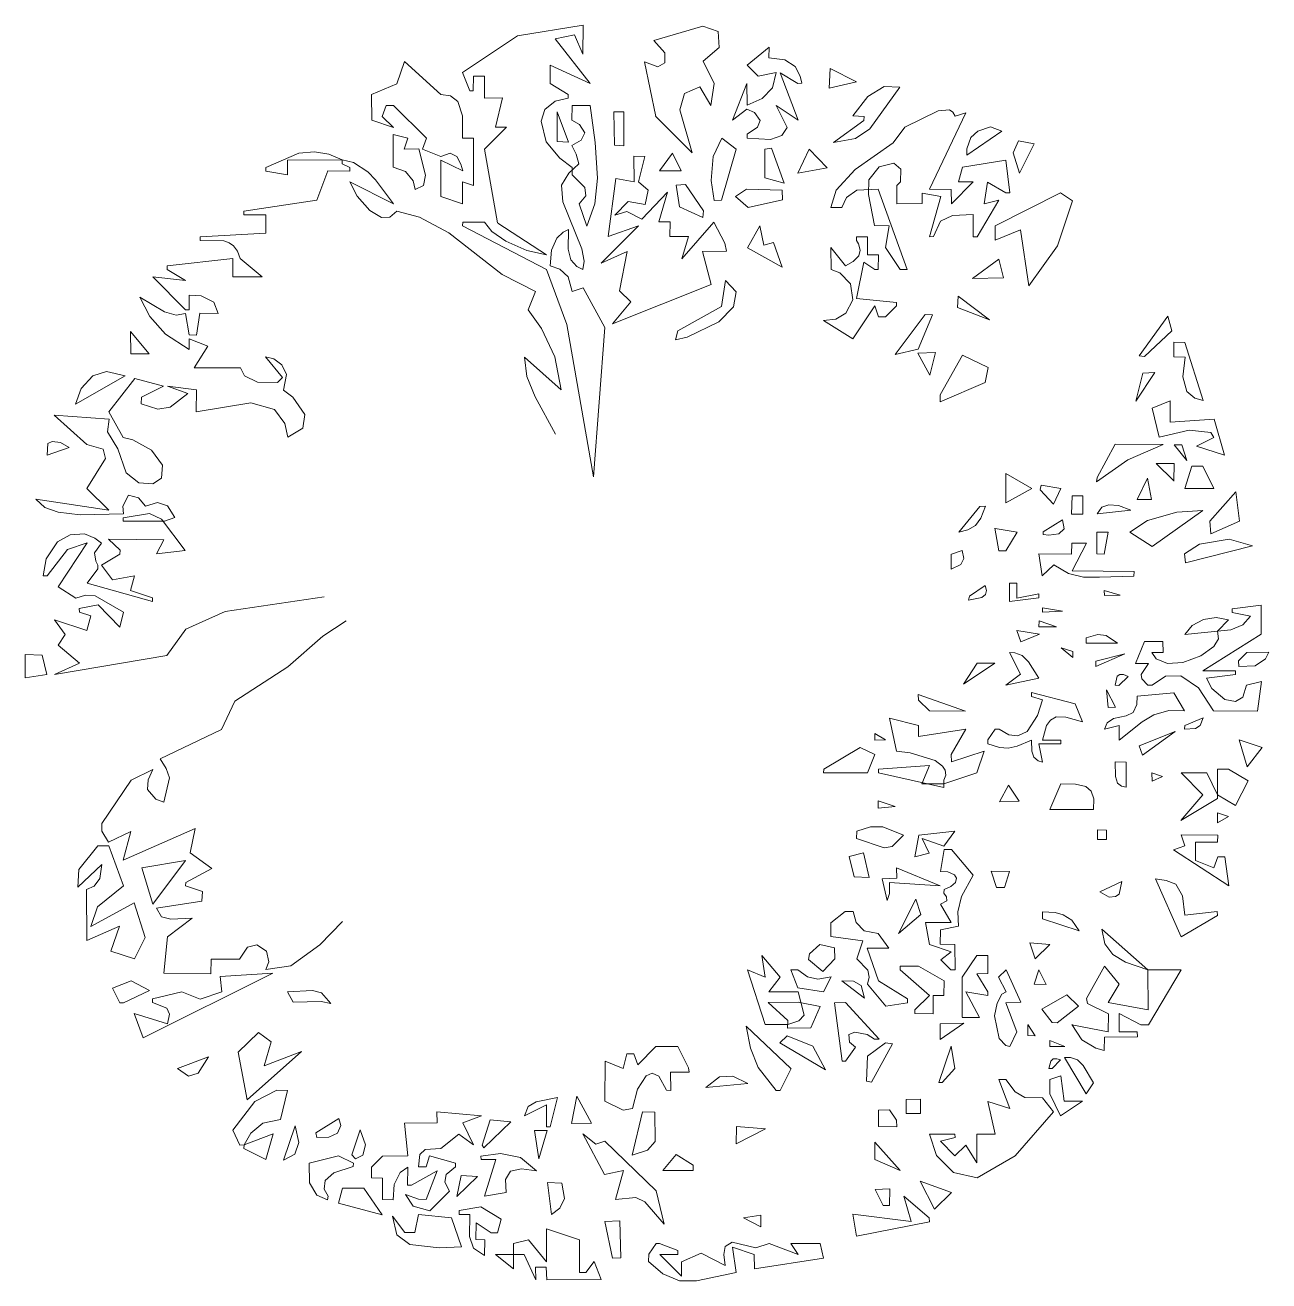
# Model space of a CAD drawing. Header units: millimetres. Extents: x -63086 to 144078, y -129912 to 13382.
# Drawn here: x 60675 to 61658, y -62148 to -61156 of the extents above; entities that cross this region are included whole.
import ezdxf

# ---------------------------------------------------------------- set-up
doc = ezdxf.new("R2010")
doc.units = ezdxf.units.MM
doc.layers.get('0').update_dxf_attribs({"lineweight": 0})
doc.layers.add('観葉植物', color=92, linetype='Continuous', lineweight=9)

# ---------------------------------------------------------------- blocks, each defined once
blk = doc.blocks.new('樹木平面（CAD素材.com）bceaa75d')
at = {"color": 0, "linetype": 'ByBlock', "lineweight": -2}
for points in [[(-127.23, 354.89), (-137.57, 412.99), (-120.17, 430.39), (-128.87, 430.39), (-123.47, 453.49), (-137.6, 453.33), (-137.54, 470.66), (-146.34, 470.66), (-146.41, 459.2), (-149.21, 459.2), (-154.87, 473.6), (-111.47, 502.54), (-59.73, 511), (-59.93, 488), (-66.46, 503.27), (-81.86, 500.27), (-54.13, 465), (-85.73, 479.4), (-85.6, 465), (-71.39, 456.13), (-71.46, 453.26), (-81.73, 450.93), (-90.06, 444.26), (-92.8, 435.26), (-88.93, 418.79), (-78.2, 405.92), (-68.46, 398.59), (-68.33, 392.79), (-58.26, 382.85), (-57.46, 376.32), (-62.73, 369.78), (-56.86, 352.38), (-50.32, 369.78), (-48.32, 390.18), (-50.06, 418.39), (-54.05, 447.61)], [(-2.61, 439.23), (26.5, 410.12), (16.59, 444.03), (20.34, 457.08), (32.35, 462.18), (41.05, 447.48), (43.75, 464.88), (35.2, 482.44), (47.65, 493.39), (47.05, 505.84), (34.75, 510.19), (-3.96, 498.94), (4.74, 489.04), (4.89, 481.24), (-0.81, 477.94), (-11.16, 482.14), (-2.21, 438.97)], [(-172, 404.37), (-172.14, 375.7), (-154.87, 369.83), (-154.87, 387.23), (-146.28, 384.25), (-146.18, 421.72), (-154.96, 421.63), (-155.06, 439.26), (-158.62, 450.6), (-164.44, 455.18), (-172.09, 456.29), (-200.76, 482.17), (-206.83, 464.76), (-226.83, 456.29), (-226.63, 435.96), (-209.56, 430.29), (-218.29, 438.96), (-215.29, 447.56), (-209.49, 447.43), (-183.49, 421.69), (-186.62, 413.15), (-172.09, 407.35), (-164.82, 410.02), (-159.55, 407.29), (-156.29, 401.09), (-154.75, 395.95), (-172, 404.35)], [(-127.05, 354.73), (-88.71, 329.53), (-104.05, 332.93), (-120.85, 340.4), (-131.92, 348.13), (-137.65, 355.46), (-154.65, 355.33), (-154.92, 352.6), (-88.58, 318.06), (-72.57, 274.52), (-51.49, 154.23), (-42.49, 272.15), (-59.78, 303.53), (-68.41, 300.73), (-71.56, 312.33), (-77.96, 318.24), (-85.65, 320.86), (-84.72, 333.22), (-80.54, 342.82), (-75.43, 347.4), (-71.3, 349.67), (-71.43, 334.06), (-69.39, 325.71), (-64.67, 320.46), (-59.83, 318.02), (-58.85, 324.6), (-60.63, 334.46), (-75.76, 371.54), (-76.86, 384.64), (-70.86, 394.14), (-63.06, 401.44), (-65.06, 409.14), (-68.56, 415.94), (-61.26, 420.14), (-58.36, 425.85), (-62.56, 432.65), (-68.56, 435.98), (-68.43, 447.58), (-54.09, 447.65)], [(144.79, 367.09), (135.98, 366.89), (140.05, 380.62), (155.25, 397.09), (185.13, 418.09), (194.39, 430.3), (220.8, 443.3), (229.6, 444.23), (232.33, 442.23), (234, 439.1), (242.6, 441.83), (213.82, 381.49), (231.06, 381.27), (231.11, 370.02), (248.4, 387.18), (236.84, 387.18), (239.89, 398.75), (274.21, 404.35), (277.21, 378.68), (274.1, 378.48), (259.78, 387.1), (256.94, 369.85), (268.54, 372.88), (251.44, 343.73), (248.34, 343.83), (248.44, 361.43), (231.94, 360.73), (222.53, 356.33), (216.93, 344.23), (213.83, 343.93), (222.83, 375.63), (208.13, 378.43), (208.13, 370.13), (188.13, 369.93), (188.13, 384.33), (191.03, 387.23), (191.23, 397.23), (185.63, 402.04), (174.23, 399.13), (165.93, 388.73), (165.63, 377.33), (170.43, 352.83), (182.03, 352.43), (179.13, 335.43), (190.73, 318.12), (196.33, 318.02), (173.33, 381.53), (156.52, 380.73), (148.22, 375.03), (144.71, 367.08)], [(-264.32, 59.61), (-342.43, 47.96), (-373.5, 34.03), (-388.34, 13.25), (-477.22, -1.75), (-457.42, 7.28), (-474.37, 21.49), (-468.79, 29.82), (-477.22, 41.49), (-451.74, 32.97), (-448.49, 44.54), (-457.42, 47.38), (-457.73, 50.43), (-442.8, 53.17), (-425.65, 35.71), (-422.6, 47.38), (-444.94, 60.37), (-452.75, 60.88), (-460.26, 58.55), (-474.37, 67.58), (-451.43, 102.2), (-466.86, 97.02), (-483, 76.14), (-486.07, 76.1), (-483.72, 89.59), (-474.79, 102.94), (-464.82, 108.67), (-453.59, 109.48), (-445.38, 105.92), (-440.01, 101.99), (-445.56, 94.37), (-444.56, 87.87), (-442.85, 84.67), (-442.94, 81.83), (-451.46, 70.33), (-399.69, 55.94), (-399.65, 58.87), (-417.02, 64.56), (-414.04, 76.11), (-431.32, 73.17), (-439.96, 84.71), (-425.59, 93.36), (-425.42, 96.39), (-434.49, 105.13), (-390.82, 104.73), (-396.68, 93.59), (-373.88, 96.19), (-392.55, 121), (-402.15, 125.4), (-422.82, 122.06), (-422.89, 119.4), (-390.22, 119.46), (-382.21, 122.13), (-388.02, 131.53), (-395.95, 134.2), (-405.22, 131.07), (-410.95, 137.67), (-418.69, 139.93), (-423.09, 131.27), (-422.62, 125.13), (-456.96, 124.47), (-474.36, 126.53), (-484.76, 130.27), (-492.03, 136.8), (-434.36, 127.93), (-451.63, 145.27), (-436.95, 168.87), (-438.61, 176.2), (-451.68, 179.8), (-477.54, 202.93), (-433.93, 200), (-435.2, 189.8), (-427.06, 176.46), (-420.46, 157.39), (-410.6, 149.73), (-399.39, 148.86), (-392.66, 153.26), (-391.79, 163.53), (-400.53, 175.53), (-415.4, 183.66), (-422.93, 185.46), (-434.19, 205.64), (-413.64, 231.89), (-391.13, 225.89), (-408.53, 217.19), (-408.68, 211.94), (-395.48, 207.89), (-385.73, 209.24), (-371.78, 220.19), (-387.98, 225.89), (-365.03, 223.04), (-365.18, 205.79), (-322.12, 212.69), (-303.52, 207.59), (-295.27, 196.34), (-293.02, 185.69), (-281.17, 192.89), (-279.37, 203.54), (-288.82, 217.34), (-296.32, 222.89), (-293.86, 235.03), (-297.56, 242.73), (-303.96, 247.53), (-310.56, 249.13), (-297.06, 232.73), (-301.06, 228.73), (-316.76, 229.03), (-327.06, 234.23), (-330.36, 240.33), (-366.87, 240.33), (-356.07, 257.63), (-370.77, 263.23), (-370.87, 254.93), (-389.57, 267.03), (-401.87, 280.93), (-409.67, 296.14), (-390.37, 284.63), (-381.07, 282.13), (-373.77, 283.33), (-370.87, 266.43), (-364.97, 266.33), (-362.47, 283.63), (-347.86, 283.23), (-351.37, 292.33), (-361.37, 297.24), (-370.83, 297.83), (-370.87, 286.34), (-373.74, 286.32), (-399.64, 312.25), (-373.69, 309.32), (-388.15, 318.03), (-388.11, 320.89), (-336.32, 326.64), (-336.28, 312.27), (-313.24, 312.23), (-330.57, 326.64), (-332.66, 332.41), (-335.7, 336.61), (-339.3, 339.22), (-343.51, 340.67), (-362.19, 341.07), (-362.19, 343.93), (-310.36, 346.81), (-310.36, 361.22), (-327.64, 361.23), (-327.63, 364.1), (-270.05, 372.74), (-261.33, 395.86), (-244.04, 395.81), (-244.04, 398.66), (-249.95, 401.59), (-249.9, 404.52), (-260.62, 409.06), (-271.86, 411.06), (-284.31, 409.9), (-310.31, 398.7), (-310.31, 395.77), (-293.16, 392.92), (-293.11, 404.48), (-249.9, 404.52), (-241.15, 402.48), (-229.81, 395.1), (-223.68, 388.74), (-209.5, 369.85), (-244.04, 387.14), (-238.12, 375.85), (-228.26, 364.65), (-218.88, 359.18), (-212.39, 359.32), (-206.7, 364.12), (-188.88, 359.44), (-165.75, 346.9), (-123.61, 314.16), (-97.2, 300.7), (-103.07, 286.23), (-92.6, 271.49), (-81.93, 249.22), (-77.13, 223.15), (-106, 248.95), (-104.07, 233.62), (-97.47, 217.62), (-81.47, 188.15)], [(265.61, 352.45), (265.76, 341.34), (285.72, 349.3), (292.32, 305.19), (314.97, 336.69), (326.67, 372.25), (317.22, 378.55), (265.63, 352.57)], [(156.18, 343.95), (156.18, 341.07), (157.87, 338.25), (159.14, 333.25), (158.01, 328.92), (153.63, 324.32), (147.55, 320.87), (136.06, 335.31), (136.11, 318.06), (143.13, 315.4), (151.45, 306.86), (153.18, 294.1), (147.8, 283.66), (139.75, 278.77), (130.2, 277.66), (153.4, 263.3), (170.6, 289.25), (173.53, 280.56), (179.22, 280.6), (187.85, 289.24), (187.85, 292.11), (156.17, 295.08), (161.93, 323.79), (170.59, 318.14), (173.44, 318.1), (173.48, 329.52), (164.86, 329.61), (164.93, 343.95), (156.19, 343.93)], [(156.32, 343.95), (164.93, 343.95)], [(406.46, 151.37), (392.81, 164.88), (407.06, 164.88), (406.75, 150.97)], [(301.34, 144.09), (311.74, 132.69), (317.54, 145.19), (302.14, 147.79), (301.14, 144.29)], [(265.56, 113.73), (268.49, 96.06), (274.23, 95.99), (283.03, 110.73), (265.63, 113.53)], [(231.12, 93.37), (239.74, 96.21), (240.85, 89.9), (238.54, 85.14), (231.07, 81.59), (231.07, 93.37)], [(-246.94, 40.64), (-265.21, 28.54), (-292.85, 4.32), (-334.64, -22.63), (-345.15, -45.24), (-393.8, -68.21), (-389.03, -75.82), (-386.29, -83.23), (-390.86, -102.41), (-397.25, -100.08), (-403.75, -92.37), (-403.14, -84.75), (-399.48, -76.73), (-416.64, -85.16), (-439.68, -119.47), (-439.89, -125.46), (-434.61, -133.98), (-416.84, -125.56), (-422.83, -148.4), (-366.08, -123.41), (-370.04, -142.39), (-352.79, -154.88), (-373.49, -165.94), (-373.7, -168.58), (-360.4, -172.94), (-360.7, -180.76), (-396.74, -186.14), (-392.68, -192.94), (-385.37, -194.87), (-368.42, -194.06), (-387.81, -208.88), (-390.95, -237.4), (-353.6, -238.01), (-353.39, -226.34), (-330.96, -226.44), (-324.67, -217.1), (-317.26, -215.17), (-309.64, -220.05), (-307.82, -228.47), (-310.25, -234.66), (-290.56, -231.82), (-267.52, -215.07), (-249.85, -196.6)], [(363.58, -53.42), (363.55, -41.98), (352.02, -44.95), (354.16, -39.88), (359.16, -36.41), (369.27, -34.31), (374.57, -31.64), (377.71, -25.39), (377.92, -18.93), (406.7, -16.08), (415.35, -30.37), (402.82, -30.16), (390.99, -33.42), (381.92, -39.11), (363.55, -53.51)], [(360.67, -27.52), (354.87, -27.79), (353.74, -13.78), (360.67, -27.59)], [(213.74, -73.65), (173.47, -76.54), (173.49, -79.39), (225.27, -90.97), (225.27, -85.16), (226.85, -81.15), (226.28, -77.33), (224.23, -74.04), (218.3, -69.73), (198.7, -63.45), (187.83, -62.16), (182.17, -36.18), (205.15, -42.05), (205.19, -50.54), (242.58, -44.99), (230.97, -64.94), (231.11, -70.72), (256.98, -62.23), (251.24, -79.3), (225.24, -88.01), (207.9, -88.15), (213.79, -73.67)], [(441.34, -76.36), (441.34, -99.63), (412.47, -116.9), (429.81, -96.7), (412.67, -79.43), (432.81, -79.43), (441.41, -96.83), (455.55, -105.23), (465.48, -85.69), (449.95, -76.49), (441.31, -76.55)], [(389.41, -79.36), (389.75, -85.96), (397.95, -82.16), (389.47, -79.43)], [(156.28, -131.16), (156.35, -125.28), (167.31, -122.03), (177.05, -121.96), (193.23, -128.66), (184.29, -137.52), (177.93, -138.47), (156.19, -131.27)], [(412.53, -128.39), (441.53, -128.59), (441.33, -134.19), (423.93, -134.19), (424.03, -148.59), (438.43, -154.39), (441.43, -145.79), (447.03, -145.79), (450.23, -168.49), (406.53, -140.19), (415.43, -137.09), (412.51, -128.39)], [(-414.07, -226.32), (-405.44, -209.27), (-414.27, -181.86), (-448.58, -200.54), (-443.2, -185.21), (-422.69, -168.67), (-434.37, -137.1), (-442.89, -136.99), (-458.02, -155.57), (-458.73, -169.48), (-439.75, -151.71), (-441.47, -162.78), (-445.84, -168.87), (-451.83, -171.51), (-451.73, -211.81), (-425.84, -200.44), (-432.74, -220.13), (-414.06, -226.31)], [(392.31, -162.94), (412.52, -208.94), (441.39, -191.87), (441.12, -188.74), (415.52, -191.74), (413.78, -176.34), (408.38, -167.14), (400.65, -164.27), (392.35, -162.95)], [(239.73, -272.34), (239.71, -240.7), (251.25, -223.44), (259.85, -223.47), (259.88, -237.76), (251.19, -237.91), (259.88, -252.28), (259.85, -255.2), (242.59, -252.28), (253.41, -272.56), (239.71, -272.39)], [(104.42, -234.92), (109.96, -249.12), (130.16, -252.25), (136.09, -240.45), (125.76, -242.12), (117.62, -240.32), (109.96, -234.92), (104.35, -234.95)], [(274.27, -252.23), (268.45, -240.68), (274.44, -234.9), (285.91, -260.48), (274.13, -260.98), (282.95, -283.83), (277.2, -295.35), (274.16, -294.54), (268.96, -289), (265.2, -271.26), (267.25, -261.18), (270.98, -254.08), (274.28, -252.28)], [(326.24, -278.16), (334.24, -290.03), (345.11, -296.83), (351.91, -298.49), (351.98, -288.03), (378.05, -287.89), (377.78, -283.82), (363.58, -283.82), (363.51, -269.42), (380.78, -278.22), (386.72, -278.22), (412.65, -234.88), (386.38, -234.88), (386.65, -266.42), (354.98, -260.75), (363.51, -246.29), (351.98, -232.08), (337.97, -257.42), (338.71, -261.55), (355.31, -269.49), (354.98, -283.89), (326.25, -278.18)], [(-431.29, -249.45), (-416.74, -243.56), (-402.13, -251.08), (-422.56, -260.82), (-425.61, -260.82), (-431.33, -249.35)], [(104.52, -312.88), (96.01, -330.08), (92.71, -330.08), (78.51, -311.88), (72.41, -296.78), (69.11, -279.37), (104.35, -312.71)], [(291.6, -278.18), (291.51, -286.78), (297.35, -286.96), (291.55, -278.15)], [(213.76, -364.5), (233.98, -364.64), (234.02, -367.3), (222.52, -370.23), (233.93, -381.78), (242.5, -373.3), (251.16, -387.33), (251.26, -364.55), (265.64, -364.54), (259.85, -338.74), (277.17, -344.42), (268.53, -321.34), (274.26, -321.33), (281.45, -331.14), (289.1, -335.64), (303.08, -335.82), (311.83, -347.08), (281.47, -381.6), (251.44, -399.08), (232.9, -394.88), (219.43, -381.41), (213.79, -364.55)], [(-157.49, -424.87), (-157.69, -427.92), (-149.06, -427.92), (-149.47, -445.38), (-146.22, -454.62), (-137.59, -460.3), (-137.39, -448.12), (-144.49, -447.71), (-144.19, -434.72), (-132.21, -442.43), (-127.24, -442.54), (-124.39, -431.67), (-140.43, -421.93), (-157.49, -424.99)], [(-42.49, -433.64), (-36.6, -462.57), (-29.9, -462.26), (-30.71, -433.13), (-42.53, -433.67)]]:
    blk.add_lwpolyline(points, dxfattribs=at)
for points in [[(87.11, 493.61), (86.84, 485.14), (99.64, 483.54), (107.77, 478.34), (111.64, 470.61), (113.04, 465.07), (109.98, 464.87), (95.91, 473.41), (110.11, 436.07), (92.71, 447.54), (101.51, 430.07), (97.24, 423.8), (88.24, 420.67), (69.77, 421.8), (69.84, 424.8), (78.1, 430.4), (80.24, 435.8), (75.77, 442), (69.7, 444.74), (58.23, 436), (69.64, 464.94), (69.84, 447.87), (81.77, 453.14), (89.84, 461.47), (92.71, 473.47), (78.57, 470.61), (69.84, 479.41)], [(134.7, 461.11), (156.3, 466.28), (135.38, 476.64)], [(165.17, 454.52), (178.18, 462.62), (190.48, 462.02), (166.77, 429.22), (155.47, 421.52), (138.07, 418.42), (161.97, 435.82), (162.17, 438.92), (153.37, 439.32)], [(-80.12, 419.1), (-71.32, 418.7), (-80.12, 442.6)], [(-27.49, 415.66), (-27.49, 442.44), (-35.37, 442.44), (-34.92, 416.11)], [(271.02, 427.35), (243.27, 408.29), (243.42, 413.39), (246.42, 422.4), (251.97, 427.2), (262.02, 430.65)], [(-209.67, 398.82), (-199.87, 395.32), (-193.97, 388.12), (-192.27, 381.32), (-185.87, 384.42), (-184.27, 392.52), (-189.47, 413.22), (-201.07, 413.12), (-198.07, 421.82), (-209.77, 424.72)], [(42.88, 407.18), (41.38, 388.43), (43.8, 372.55), (49.66, 372.78), (61.13, 413.05), (49.78, 421.73)], [(284.91, 394.06), (296.61, 417.31), (284.16, 419.71), (279.81, 410.11)], [(-45.55, 323.18), (-24.85, 332.18), (-30.92, 301.12), (-21.92, 292.57), (-36.55, 275.25), (41.54, 306.3), (34.56, 332.18), (53.47, 332.4), (52.11, 338.93), (43.56, 355.36), (18.13, 326.55), (23.54, 344.11), (8.68, 344.11), (9.13, 355.58), (0.13, 355.58), (6.88, 378.99), (-13.37, 357.83), (-25.07, 363.91), (-34.52, 360.98), (-24.17, 371.79), (-10.67, 369.31), (-8.42, 380.56), (-15.85, 387.31), (-10.87, 407.27), (-19.57, 407.47), (-19.47, 387.14), (-33.78, 389.99), (-40, 344.22), (-16.07, 352.43)], [(10.85, 409.94), (17.85, 396), (0.65, 395.87)], [(83.77, 390.55), (99.07, 386.27), (88.95, 413.73), (83.77, 413.05)], [(109.95, 394.16), (133.05, 398.36), (118.75, 413.06)], [(16.43, 367.47), (13.88, 384.58), (21.08, 385.18), (35.33, 364.47), (34.88, 359.07)], [(97.45, 380.82), (97.68, 372.94), (70.67, 367.09), (60.77, 375.64), (69.32, 381.49)], [(97.41, 319.83), (90.66, 339.41), (83.01, 337.38), (79.86, 352.46), (70.18, 335.13)], [(272.22, 311.56), (247.91, 310.96), (268.61, 326.12)], [(49.52, 288.85), (52.67, 309.4), (61.23, 300.4), (58.98, 288.7), (47.57, 276.7), (22.37, 264.69), (13.37, 262.44), (15.17, 269.5)], [(236.52, 296.87), (261.28, 278.41), (235.85, 288.09)], [(216.1, 282.26), (210.47, 282.49), (186.62, 250.99), (204.85, 255.04)], [(402.02, 281.08), (379.31, 249.78), (383.52, 249.28), (405.22, 269.68)], [(-416.92, 251.35), (-402.46, 251.55), (-417.06, 269.09)], [(406.78, 249.03), (415.88, 248.83), (413.88, 233.23), (416.98, 221.72), (423.48, 216.42), (429.88, 214.62), (415.48, 260.33), (406.78, 260.63)], [(218.61, 252.61), (214.11, 234.61), (204.51, 252.01)], [(222.17, 219.19), (222.17, 213.57), (257.72, 228.87), (260.2, 240.57), (239.94, 250.47)], [(-421.43, 234.16), (-436.13, 237.61), (-446.78, 234.01), (-456.08, 224.11), (-460.58, 211.81)], [(391.85, 236.63), (376.7, 214.13), (382.25, 236.18)], [(403.93, 214.41), (403.83, 197.51), (438.74, 200.01), (446.84, 171.4), (424.64, 178.61), (438.34, 185.31), (436.14, 189.31), (418.84, 191.21), (395.33, 185.61), (389.63, 208.51)], [(-465.67, 177.65), (-472.4, 181.38), (-478.94, 182.25), (-482.4, 180.58), (-483, 171.38)], [(346.36, 153.81), (345.83, 150.47), (370.43, 167.68), (398.3, 179.81), (360.56, 180.08)], [(413.06, 179.73), (417.11, 167.28), (407.06, 179.73)], [(415.42, 145.11), (438.44, 145.28), (429.73, 162.71), (421.15, 162.66)], [(274.18, 133.81), (294.58, 145.02), (274.18, 156.92)], [(385.98, 153.4), (377.88, 136.59), (389.18, 136.59)], [(325.87, 124.89), (334.97, 124.99), (335.07, 139.49), (326.47, 139.49)], [(455.74, 142.44), (435.34, 119.23), (436.04, 109.33), (458.64, 119.33)], [(253.56, 131.06), (258.09, 131.13), (254.43, 121.6), (250.16, 115.93), (244.16, 112.59), (236.96, 110.79)], [(372.76, 127.94), (363.09, 131.8), (355.36, 132.2), (350.03, 130.4), (346.23, 125.2)], [(303.61, 111.06), (318.91, 120.46), (320.31, 113.26), (316.11, 109.46), (308.01, 108.36), (303.51, 108.86)], [(429.74, 127.83), (409.24, 126.43), (386.13, 119.83), (372.13, 110.73), (389.63, 99.43)], [(346.08, 93.46), (351.88, 93.26), (355.08, 110.56), (346.08, 110.66)], [(302.92, 76.18), (311.92, 84.84), (323.52, 78.11), (335.59, 75.11), (347.99, 75.04), (375.19, 75.98), (375.46, 79.58), (326.59, 80.24), (337.86, 102.05), (326.19, 102.11), (325.92, 93.38), (300.32, 93.51)], [(415.91, 86.59), (468.86, 99.94), (450.56, 105.19), (427.01, 101.14), (415.31, 93.64)], [(277.09, 56.01), (300.3, 58.74), (300.23, 62.01), (282.83, 58.68), (282.83, 70.28), (277.16, 70.35)], [(257.76, 68.46), (258.78, 64.72), (258.07, 61.48), (255.31, 59.12), (244.69, 57.08), (245.36, 60.19)], [(364.31, 60.81), (351.77, 64.68), (352.1, 60.68)], [(318.84, 48.29), (302.98, 50.95), (303.1, 47.57)], [(376.41, 7.09), (386.81, 6.89), (380.91, -1.71), (381.41, -5.21), (386.21, -10.11), (389.81, -10.11), (400.11, -3.11), (412.31, -2.71), (426.42, -12.21), (438.02, -30.32), (472.82, -30.62), (475.92, -7.35), (464.32, -10.21), (461.32, -19.55), (455.52, -23.15), (446.98, -21.55), (436.78, -12.75), (432.58, -4.61), (455.45, -1.75), (455.52, 1.32), (429.65, 1.25), (475.85, 30.03), (475.87, 53.04), (452.85, 50.19), (452.79, 47.33), (467.24, 44.42), (461.34, 37.42), (451.82, 33.55), (415.42, 29.95), (421.29, 37.02), (430.18, 41.78), (440.22, 43.33), (449.96, 41.56), (441.33, 32.49), (441.96, 26.58), (438.36, 20.53), (428.09, 13.02), (413.91, 7.68), (401.82, 7.06), (392.97, 10.75), (389.37, 15.73), (398.26, 15.64), (398.13, 24.26), (383.71, 24.39)], [(300.39, 40.66), (314.13, 35.99), (300.26, 35.92)], [(285.92, 24.12), (300.79, 30.19), (282.86, 33.06)], [(337.5, 23.16), (362.37, 23.16), (353.3, 29.03), (346.7, 29.9), (337.64, 27.23)], [(-500.38, -4.36), (-483.18, -1.6), (-486.91, 13.69), (-500.33, 13.96)], [(300.12, -4.55), (292.12, 8.21), (287.05, 13.27), (281.36, 15.36), (277.14, 15.67), (285.67, -1.57), (274.25, -10.2)], [(326.98, 11.84), (317.74, 19.4), (327.16, 16.33)], [(345.32, 8.78), (345.12, 4.58), (368.12, 14.58)], [(458.18, 4.56), (470.98, 5.16), (479.28, 10.66), (481.88, 15.86), (464.38, 15.56), (457.98, 9.06)], [(251.42, 7.29), (240.61, -9.36), (265.52, 7.14)], [(363.5, -10.32), (370.75, -3.29), (367.19, -1.78), (364.26, -1.83), (362.03, -3.03), (360.52, -10.23)], [(242.32, -30.63), (204.91, -17.42), (205.25, -21.89), (213.78, -30.29)], [(259.8, -53.33), (265.62, -44.89), (268.74, -44.8), (276.43, -49.33), (283.67, -50.22), (290.96, -46.8), (299.23, -34.08), (303.07, -21.83), (294.37, -18.97), (294.39, -16.04), (329, -24.75), (334.72, -39.07), (321.6, -35.31), (313.99, -35.16), (309.37, -37.63), (306.33, -41.95), (303.11, -53.47), (317.45, -53.49), (317.46, -56.4), (300.2, -56.4), (303.08, -70.79), (299.78, -69.8), (296.13, -66.88), (294.55, -62.35), (294.43, -53.52), (283.03, -58.36), (276.07, -59.88), (269.26, -59.35), (259.8, -56.4)], [(415.31, -44.93), (424.03, -44.22), (427.58, -41.86), (429.89, -36.04), (415.4, -41.91)], [(170.58, -48.32), (179.07, -53.34), (170.62, -53.47)], [(382.01, -65.35), (407.92, -46.65), (379.31, -58.05)], [(164.78, -79.45), (130.25, -79.47), (130.31, -76.57), (159.13, -59.26), (170.78, -64.98)], [(464.84, -74.53), (476.64, -59.43), (458.53, -53.23)], [(369.28, -70.95), (360.61, -70.75), (360.68, -82.29), (362.34, -87.42), (365.61, -89.75), (369.28, -90.75)], [(269.13, -102.12), (284.66, -101.67), (276.11, -89.07)], [(343.35, -108.23), (343.62, -99.76), (341.58, -93.92), (337.28, -90.19), (329.16, -88.32), (317.48, -88.08), (308.86, -108.2)], [(173.2, -107.22), (186.7, -105.92), (173.3, -101.42)], [(441.21, -118.77), (450.01, -113.9), (441.28, -111.03)], [(213.63, -142.88), (208.15, -131.31), (225.2, -137.2), (233.83, -125.52), (205.31, -128.57), (202.26, -145.62)], [(346.51, -132.08), (353.52, -131.98), (353.52, -124.57), (346.41, -124.47)], [(-373.75, -148.53), (-399.55, -183.04), (-408.17, -154.3)], [(154.26, -161.56), (166.23, -161.86), (161.77, -142.58), (150.3, -145.52)], [(222.9, -226.91), (231.02, -220.61), (213.77, -214.79), (210.65, -197.47), (230.89, -197.54), (222.56, -183.12), (227.46, -180.27), (227.4, -177.2), (225.2, -174.47), (225.35, -171.55), (230.8, -169.2), (234.29, -165.95), (235.1, -162.59), (233.57, -159.91), (228.24, -157.56), (222.41, -157.23), (225.35, -139.94), (231.16, -139.88), (248.21, -160.09), (239.06, -176.91), (236.17, -189), (236.76, -200.28), (222.41, -203.35), (222.32, -214.72), (233.87, -214.85), (234.1, -234.88), (230.82, -234.82)], [(187.88, -154.3), (187.95, -162.56), (176.38, -163.03), (180.5, -180.09), (182.2, -174.6), (182.33, -165.87), (222.26, -168.65)], [(262.63, -156.91), (277.16, -157.11), (273.16, -169.98), (266.76, -169.98)], [(365.84, -165.04), (363.64, -175.04), (360.63, -176.94), (355.83, -177.44), (348.33, -173.24)], [(189.39, -206.23), (202.99, -179.02), (206.98, -191.2)], [(196.54, -260.87), (196.48, -257.88), (173.6, -243.64), (164.67, -217.65), (181.62, -217.65), (173.3, -206.08), (162.23, -204.15), (155.84, -197.55), (153.5, -188.82), (147.21, -188.72), (135.84, -197.65), (136.04, -208.51), (161.12, -211.86), (156.55, -226.18), (165.28, -235.11), (166.09, -240.69), (164.87, -246.17), (179.27, -263.69)], [(303.13, -189.08), (313.18, -189.57), (319.49, -191.35), (326.2, -195.57), (331.98, -204.06), (303, -194.55)], [(368.61, -228.89), (358.61, -222.75), (352.41, -214.28), (350.01, -202.88), (386.38, -234.88)], [(138.73, -217.6), (139.13, -226.1), (129.52, -236.31), (118.32, -226.6), (119.12, -222.3), (127.22, -214.9)], [(292.97, -213.67), (308.84, -214.78), (297.37, -226.2)], [(84.19, -278.01), (101.92, -278.08), (110.59, -275.27), (114.86, -270.61), (110.19, -252.2), (86.99, -252.34), (95.85, -240.67), (81.32, -223.53), (84.12, -240.54), (70.05, -234.87)], [(-304.7, -237.46), (-346.27, -240.2), (-344.95, -252.15), (-362.21, -257.94), (-376.73, -252.15), (-399.87, -257.84), (-399.77, -260.58), (-388.5, -265.05), (-386.47, -269.92), (-387.89, -277.63), (-414.28, -269.41), (-407.03, -288.62)], [(216.64, -269.5), (216.64, -255.09), (225.27, -255.15), (225.36, -243.54), (205.09, -232), (190.77, -232.09), (190.8, -234.94), (213.78, -255.09), (202.29, -266.55), (202.26, -269.44)], [(296.53, -246.22), (305.93, -246.56), (300.13, -234.82)], [(144.53, -243.61), (162.46, -257.34), (159.8, -247.27), (153.93, -243.87)], [(-288.74, -260.5), (-266.51, -260), (-258.89, -261.52), (-266.3, -253.09), (-273.51, -251.27), (-293.21, -252.18)], [(331.43, -263.44), (314.62, -276.75), (310.62, -276.55), (302.52, -266.04), (322.23, -254.54)], [(101.94, -274.92), (101.64, -280.93), (120.24, -280.78), (127.44, -263.82), (110.19, -260.52), (86.34, -260.67)], [(144.82, -306.86), (147.62, -306.86), (155.32, -295.86), (150.62, -291.86), (150.02, -285.86), (154.82, -283.96), (164.72, -285.86), (170.52, -289.66), (174.02, -289.56), (147.52, -260.65), (138.72, -260.95)], [(222.18, -289.82), (240.88, -277.02), (222.28, -277.42)], [(-311.56, -310.6), (-305.93, -291.72), (-315.98, -284.41), (-332.12, -299.79), (-325.11, -337.4), (-282.17, -299.34)], [(101.51, -286.87), (121.62, -295.18), (131.72, -313.88), (95.61, -292.58)], [(-42.62, -338.44), (-28, -345.61), (-20.82, -344.46), (-16.63, -329.17), (-10, -318.48), (-5.12, -316.38), (0.09, -318.81), (6.24, -329.98), (9.56, -330.05), (9.22, -315.7), (23.98, -315.57), (23.57, -312.25), (15.11, -295.4), (-2.15, -295.47), (-16.43, -309.81), (-19.67, -301.22), (-25.29, -301.29), (-28.07, -312.66), (-42.41, -306.97)], [(163.99, -322.89), (168.04, -323.49), (184.69, -293.19), (179.14, -292.59), (164.89, -302.94)], [(221.28, -323.92), (223.88, -323.92), (233.98, -312.82), (231.08, -295.12)], [(308.85, -295.35), (320.85, -295.38), (308.85, -290.58)], [(-355.56, -303.61), (-363.77, -316.33), (-371.39, -318.95), (-380.06, -312.86)], [(307.97, -312.67), (309.72, -306.9), (311.52, -305.24), (314.52, -305.03), (317.21, -306.04), (310.84, -312.67)], [(337.58, -332.79), (343.42, -324.2), (335.3, -310.36), (330.62, -306.04), (325.31, -304.2), (320.37, -304.04)], [(70.35, -324.51), (58.47, -318.73), (48.12, -319.34), (37.31, -327.86)], [(317.43, -350.21), (334.72, -338.65), (320.28, -338.65), (317.44, -318.46), (308.86, -321.35), (308.76, -332.79)], [(-301.46, -329.88), (-293.04, -330.08), (-298.72, -352.92), (-312.73, -355.87), (-322.07, -363.89), (-327.45, -372.92), (-304.51, -364.49), (-310.39, -384.7), (-327.65, -375.97), (-327.45, -372.92), (-330.7, -373.33), (-336.38, -361.55), (-319.02, -338.71)], [(-88.51, -341.52), (-88.64, -358.84), (-85.67, -358.8), (-79.98, -335.74), (-96.72, -339.12), (-102.99, -342.87), (-105.92, -350.13)], [(-68.77, -356.07), (-53.13, -355.87), (-64.6, -334.55)], [(-199.94, -412.13), (-194, -421.41), (-180.75, -425.22), (-165.27, -409.54), (-168.86, -402.63), (-167.98, -396.41), (-160.6, -390.45), (-160.46, -387.61), (-180.9, -381.79), (-183.68, -390.45), (-189.77, -390.39), (-188.68, -380.71), (-184.42, -376.65), (-171.97, -376.04), (-157.76, -364.67), (-146.32, -373.06), (-154.78, -355.74), (-139.89, -350.12), (-175.15, -347.01), (-174.95, -355.8), (-200.87, -355.94), (-198.09, -381.72), (-218.19, -381.93), (-226.85, -390.79), (-226.85, -399.12), (-218.06, -399.25), (-218.19, -416.3), (-209.6, -416.44), (-208.85, -404.39), (-204.25, -394.99), (-198.23, -390.66), (-198.29, -404.87), (-195.11, -404.94), (-175.01, -393.5), (-183.74, -416.3), (-189.58, -415.93)], [(173.54, -358.68), (187.93, -358.77), (187.84, -353.45), (182.16, -345.32), (173.5, -345.64)], [(195.55, -348.2), (206.65, -348.2), (206.65, -337.1), (195.5, -337.33)], [(-260.52, -366.95), (-253.76, -363.77), (-251.12, -357.74), (-252.74, -352.13), (-270.68, -363.7), (-270.07, -367.22)], [(-133.19, -353.28), (-116.75, -354.96), (-138.22, -375.51), (-139.44, -373.23)], [(-12.93, -347.08), (-21, -381.19), (-8.97, -377.23), (-2.72, -370.53), (-3.03, -347.38)], [(-287.17, -358.08), (-284.19, -371.2), (-287.37, -380.34), (-296.3, -385.15)], [(-239.37, -383.97), (-233.62, -381.33), (-231.59, -373), (-235.85, -361.3), (-242.42, -380.99)], [(-88.01, -361.82), (-94.56, -384.2), (-98.21, -361.66)], [(-42.83, -396.39), (-27.91, -393.35), (-34, -416.19), (-18.01, -414.51), (-10.85, -418.01), (4.22, -435.68), (-2.02, -409.49), (-42.53, -370.2), (-49.53, -372.64), (-60.04, -364.42)], [(61.06, -372.33), (84.36, -360.45), (61.36, -358.62)], [(170.58, -384.71), (190.7, -393.28), (170.63, -370.99)], [(-241.11, -387.43), (-241.21, -390.17), (-256.64, -395.24), (-263.34, -401.23), (-264.15, -408.03), (-261.1, -413.62), (-261.61, -416.46), (-269.94, -412.7), (-275.82, -402.96), (-275.92, -387.53), (-252.98, -381.64)], [(-120.37, -410.65), (-120.97, -400.5), (-117.05, -393.73), (-108.25, -391.97), (-96.54, -393.46), (-109.13, -383.17), (-124.97, -379.99), (-140.53, -381.88), (-140.33, -384.59), (-128.69, -384.73), (-137.62, -413.49)], [(3.33, -393.19), (27.18, -393.29), (27.18, -389.03), (13.88, -380.6)], [(-143.19, -398), (-159.43, -413.83), (-156.08, -397.19)], [(-84.73, -427.93), (-77.96, -423.05), (-74.45, -415.47), (-76.41, -403.43), (-87.78, -402.89)], [(231.29, -410.55), (206.59, -401.61), (217.82, -423.81)], [(-252.98, -419.23), (-218.41, -428.21), (-232.88, -407.2), (-249.78, -407.35)], [(156.33, -445.16), (213.76, -433.79), (213.67, -430.72), (193.69, -413.67), (199.46, -433.65), (153.34, -427.78)], [(182.2, -420.85), (182.42, -407.86), (171.05, -408.31), (177.19, -420.9)], [(-206.71, -444.02), (-196.43, -451.79), (-173.36, -454.3), (-155.77, -453.62), (-163.77, -430.55), (-189.58, -428.04), (-192.47, -442.27), (-200.54, -442.27), (-210.36, -429.41)], [(80.73, -437.67), (80.67, -428.65), (66.89, -430.81)], [(-114.57, -471.07), (-114.6, -450.89), (-102.96, -448.06), (-88.58, -465.3), (-88.55, -439.46), (-62.63, -448.12), (-62.57, -473.71), (-57.62, -473.78), (-51.06, -465.25), (-45.51, -479.46), (-88.48, -479.67), (-88.82, -469.72), (-97.42, -469.72), (-97.01, -479.6), (-106.15, -459.63), (-128.95, -459.58)], [(-7.82, -459.35), (-7.96, -465.26), (3.18, -475), (16.54, -480.37), (29.8, -480.46), (61.2, -473.96), (58.32, -453.75), (75.51, -459.62), (75.55, -471.03), (130.23, -462.46), (127.39, -450.95), (104.38, -450.82), (110.16, -459.62), (87.1, -450.91), (76.77, -454.25), (58.14, -449.83), (52.59, -453.34), (51.46, -459.57), (52.5, -468.19), (33.5, -458.67), (17.98, -465.44), (17.89, -476.76), (0.79, -459.57), (15.01, -459.57), (15.01, -456.59), (0.7, -450.82), (-2.14, -450.82)]]:
    blk.add_lwpolyline(points, close=True, dxfattribs=at)

msp = doc.modelspace()

# ---------------------------------------------------------------- block references
at = {"layer": '観葉植物', "ltscale": 10}
msp.add_blockref('樹木平面（CAD素材.com）bceaa75d', (61175.6438, -61667.4028), dxfattribs=at)

doc.saveas('drawing.dxf')
